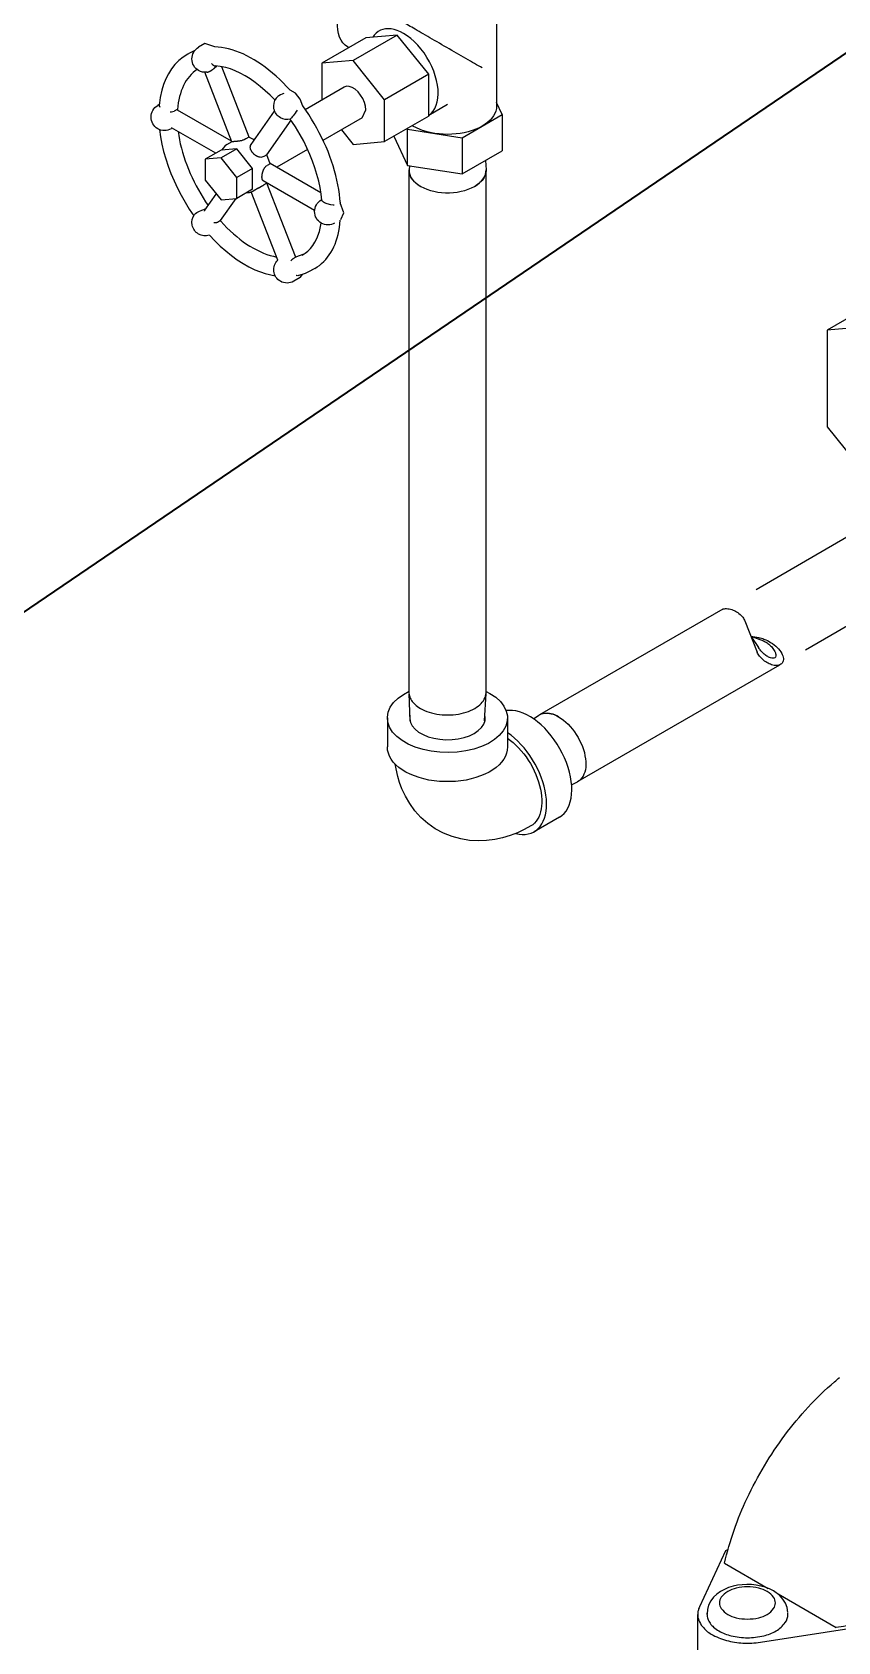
# Model space of a CAD drawing. Header units: centimetres. Extents: x 394264 to 551709, y 50011 to 59011.
# Drawn here: x 525283.5 to 525396.7, y 53654.1 to 53880.1 of the extents above; entities that cross this region are included whole.
import ezdxf

# ---------------------------------------------------------------- set-up
doc = ezdxf.new("R2010")
doc.units = ezdxf.units.CM
for name, color, linetype, lineweight in [('-M-YNGN-ZON3', 6, 'SP', 30), ('0-KRCN-DETAY-YAZI', 71, 'Continuous', 35), ('0-KRCN-YNG-CIHAZ', 4, 'Continuous', 30)]:
    doc.layers.add(name, color=color, linetype=linetype, lineweight=lineweight)
doc.styles.add('CIZGI', font='tahoma.ttf', dxfattribs={"width": 0.8, "oblique": 20})
doc.linetypes.add('SP', pattern='A,2,-0.1,["SP",CIZGI,S=0.14,R=0.2,X=0,Y=-0.07],-0.255', length=2.355)

# ---------------------------------------------------------------- blocks, each defined once
blk = doc.blocks.new('A$C66BCA59E')
at = {"layer": '0-KRCN-DETAY-YAZI'}
blk.add_line((796.47, -908.14, 2660.53), (529.06, -1089.91, 2660.53), dxfattribs=at)
at = {"layer": '0-KRCN-YNG-CIHAZ', "color": 31, "linetype": 'Continuous', "lineweight": -3, "extrusion": (0, 0.816497, 0.57735)}
for p, q in [((676.84, -948.91, 2728.13), (676.84, -963.59, 2728.13)), ((662.89, -953.62, 2728.13), (656.7, -957.19, 2728.13)), ((662.89, -953.62, 2728.13), (658.47, -954.01, 2728.13)), ((667.31, -959.11, 2728.13), (662.89, -953.62, 2728.13)), ((634.38, -955.81, 2728.13), (633.83, -956.09, 2728.13)), ((635.88, -954.82, 2728.13), (634.99, -955.33, 2728.13)), ((637.29, -955.28, 2728.13), (635.88, -954.82, 2728.13)), ((658.47, -954.01, 2728.13), (652.28, -957.58, 2728.13)), ((656.11, -955.37, 2728.13), (655.91, -955.26, 2728.13)), ((663.77, -954.71, 2728.13), (663.77, -954.71, 2728.13)), ((633.83, -956.09, 2728.13), (633.38, -956.35, 2728.13)), ((636.82, -957.6, 2728.13), (636.94, -957.74, 2728.13)), ((636.94, -957.74, 2728.13), (637.08, -957.85, 2728.13)), ((637.08, -957.85, 2728.13), (637.21, -957.91, 2728.13)), ((637.21, -957.91, 2728.13), (637.25, -957.92, 2728.13)), ((637.25, -957.92, 2728.13), (637.3, -957.93, 2728.13)), ((642.1, -967.96, 2728.13), (638.25, -958.05, 2728.13)), ((656.7, -957.19, 2728.13), (652.28, -957.58, 2728.13)), ((652.28, -957.58, 2728.13), (652.28, -962.74, 2728.13)), ((661.12, -962.69, 2728.13), (656.7, -957.19, 2728.13)), ((639.66, -968.6, 2728.13), (635.87, -958.84, 2728.13)), ((667.31, -959.11, 2728.13), (661.12, -962.69, 2728.13)), ((667.31, -965.01, 2728.13), (667.31, -959.11, 2728.13)), ((645.96, -962.4, 2728.13), (645.86, -962.53, 2728.13)), ((646.11, -962.26, 2728.13), (645.96, -962.4, 2728.13)), ((646.28, -962.13, 2728.13), (646.11, -962.26, 2728.13)), ((646.49, -962, 2728.13), (646.28, -962.13, 2728.13)), ((646.73, -961.9, 2728.13), (646.49, -962, 2728.13)), ((646.8, -961.87, 2728.13), (646.73, -961.9, 2728.13)), ((646.97, -961.81, 2728.13), (646.8, -961.87, 2728.13)), ((655.45, -960.91, 2728.13), (649.94, -964.1, 2728.13)), ((661.12, -968.58, 2728.13), (661.12, -962.69, 2728.13)), ((629.46, -963.37, 2728.13), (629.25, -963.5, 2728.13)), ((629.45, -963.5, 2728.13), (629.45, -963.52, 2728.13)), ((629.45, -963.52, 2728.13), (629.55, -963.74, 2728.13)), ((631, -964.38, 2728.13), (631.17, -964.39, 2728.13)), ((631.17, -964.39, 2728.13), (631.57, -964.3, 2728.13)), ((632, -964.05, 2728.13), (631.57, -964.3, 2728.13)), ((632.07, -964.17, 2728.13), (632, -964.05, 2728.13)), ((639.63, -968.51, 2728.13), (632.05, -964.14, 2728.13)), ((642.36, -968.98, 2728.13), (645.67, -964.28, 2728.13)), ((648.27, -964.95, 2728.13), (648.14, -965.11, 2728.13)), ((648.41, -964.77, 2728.13), (648.27, -964.95, 2728.13)), ((648.56, -964.57, 2728.13), (648.41, -964.77, 2728.13)), ((648.7, -964.35, 2728.13), (648.56, -964.57, 2728.13)), ((648.74, -964.29, 2728.13), (648.7, -964.35, 2728.13)), ((648.85, -964.14, 2728.13), (648.74, -964.29, 2728.13)), ((657.95, -965.24, 2728.13), (658.47, -964.1, 2728.13)), ((667.31, -965.01, 2728.13), (661.12, -968.58, 2728.13)), ((669.96, -963.37, 2728.13), (667.31, -964.9, 2728.13)), ((672.02, -968.02, 2728.13), (677.63, -964.78, 2728.13)), ((677.63, -964.78, 2728.13), (676.84, -963.07, 2728.13)), ((677.63, -964.78, 2728.13), (677.63, -969.87, 2728.13)), ((631.27, -966.67, 2728.13), (631.13, -966.75, 2728.13)), ((637.39, -970.2, 2728.13), (631.18, -966.62, 2728.13)), ((644.58, -970.43, 2728.13), (647.99, -965.58, 2728.13)), ((647.9, -965.39, 2728.13), (647.87, -965.41, 2728.13)), ((647.95, -965.33, 2728.13), (647.9, -965.39, 2728.13)), ((648.04, -965.24, 2728.13), (647.95, -965.33, 2728.13)), ((648.14, -965.11, 2728.13), (648.04, -965.24, 2728.13)), ((657.95, -965.24, 2728.13), (652.46, -968.42, 2728.13)), ((655.05, -966.92, 2728.13), (656.7, -968.97, 2728.13)), ((664.3, -966.74, 2728.13), (664.34, -966.83, 2728.13)), ((664.34, -966.83, 2728.13), (672.02, -968.02, 2728.13)), ((664.34, -971.93, 2728.13), (664.34, -966.83, 2728.13)), ((639.66, -968.59, 2728.13), (638.91, -969.02, 2728.13)), ((642.07, -967.95, 2728.13), (641.64, -968.2, 2728.13)), ((642.81, -968.34, 2728.13), (642.07, -967.95, 2728.13)), ((642.97, -968.12, 2728.13), (642.71, -968.27, 2728.13)), ((656.7, -968.97, 2728.13), (661.12, -968.58, 2728.13)), ((662.43, -967.82, 2728.13), (664.34, -971.93, 2728.13)), ((672.02, -968.02, 2728.13), (672.02, -973.12, 2728.13)), ((638.14, -969.77, 2728.13), (635.93, -971.05, 2728.13)), ((638.14, -970.85, 2728.13), (635.93, -971.05, 2728.13)), ((635.93, -971.05, 2728.13), (635.93, -973.99, 2728.13)), ((640.35, -969.58, 2728.13), (638.14, -970.85, 2728.13)), ((640.35, -969.58, 2728.13), (638.14, -969.77, 2728.13)), ((640.35, -973.6, 2728.13), (638.14, -970.85, 2728.13)), ((642.55, -972.33, 2728.13), (640.35, -969.58, 2728.13)), ((644.57, -970.42, 2728.13), (644.14, -970.67, 2728.13)), ((645.06, -971.67, 2728.13), (644.57, -970.42, 2728.13)), ((645.06, -971.67, 2728.13), (644.63, -971.92, 2728.13)), ((652.18, -975.76, 2728.13), (645.05, -971.64, 2728.13)), ((650.31, -969.66, 2728.13), (645.96, -972.17, 2728.13)), ((672.02, -973.12, 2728.13), (677.63, -969.87, 2728.13)), ((675.28, -971.21, 2796.75), (675.36, -972.55, 2785.03)), ((635.93, -973.99, 2728.13), (638.14, -976.74, 2728.13)), ((642.55, -972.33, 2728.13), (640.35, -973.6, 2728.13)), ((640.35, -976.55, 2728.13), (640.35, -973.6, 2728.13)), ((642.55, -975.27, 2728.13), (642.55, -972.33, 2728.13)), ((651.29, -978.23, 2728.13), (644.08, -974.07, 2728.13)), ((664.34, -971.93, 2728.13), (672.02, -973.12, 2728.13)), ((664.59, -971.93, 2797.77), (664.56, -972.55, 2785.03)), ((664.56, -1045.95, 2869.78), (664.56, -972.63, 2785.03)), ((675.36, -1045.95, 2869.78), (675.36, -972.63, 2785.03)), ((635.88, -978.21, 2728.13), (637.48, -975.93, 2728.13)), ((642.55, -975.27, 2728.13), (640.35, -976.55, 2728.13)), ((646.1, -985.21, 2728.13), (642.39, -975.63, 2728.13)), ((643.44, -975.06, 2728.13), (642.66, -975.52, 2728.13)), ((644.57, -974.4, 2728.13), (644.14, -974.65, 2728.13)), ((644.57, -974.4, 2728.13), (644.61, -974.37, 2728.13)), ((648.6, -984.72, 2728.13), (644.59, -974.39, 2728.13)), ((634.56, -978.66, 2728.13), (634.72, -978.54, 2728.13)), ((634.72, -978.54, 2728.13), (634.91, -978.43, 2728.13)), ((634.91, -978.43, 2728.13), (635.12, -978.32, 2728.13)), ((635.12, -978.32, 2728.13), (635.36, -978.23, 2728.13)), ((635.36, -978.23, 2728.13), (635.43, -978.21, 2728.13)), ((635.43, -978.21, 2728.13), (635.6, -978.16, 2728.13)), ((635.6, -978.16, 2728.13), (635.83, -978.07, 2728.13)), ((635.83, -978.07, 2728.13), (636.02, -977.98, 2728.13)), ((636.05, -977.96, 2728.13), (636.02, -977.98, 2728.13)), ((638.08, -979.67, 2728.13), (640.27, -976.55, 2728.13)), ((638.14, -976.74, 2728.13), (640.35, -976.55, 2728.13)), ((652.29, -976.71, 2728.13), (652.22, -976.76, 2728.13)), ((652.39, -976.96, 2728.13), (652.3, -976.79, 2728.13)), ((652.66, -977.15, 2728.13), (652.39, -976.96, 2728.13)), ((653.06, -977.31, 2728.13), (652.66, -977.15, 2728.13)), ((653.55, -977.44, 2728.13), (653.06, -977.31, 2728.13)), ((653.87, -977.5, 2728.13), (653.55, -977.44, 2728.13)), ((654.04, -977.51, 2728.13), (653.87, -977.49, 2728.13)), ((634.42, -978.8, 2728.13), (634.45, -978.77, 2728.13)), ((634.45, -978.77, 2728.13), (634.56, -978.66, 2728.13)), ((638.08, -979.66, 2728.13), (637.65, -979.91, 2728.13)), ((638.11, -979.78, 2728.13), (638.08, -979.66, 2728.13)), ((647.97, -985.3, 2728.13), (648.08, -985.14, 2728.13)), ((648.08, -985.14, 2728.13), (648.23, -985.03, 2728.13)), ((648.66, -984.78, 2728.13), (648.23, -985.03, 2728.13)), ((648.66, -984.78, 2728.13), (648.57, -984.7, 2728.13)), ((648.66, -984.77, 2728.13), (649.84, -984.34, 2728.13)), ((648.74, -987.38, 2728.13), (648.7, -987.37, 2728.13)), ((648.85, -987.4, 2728.13), (648.74, -987.38, 2728.13)), ((648.97, -987.38, 2728.13), (648.85, -987.4, 2728.13)), ((649.24, -987.67, 2728.13), (649.57, -987.22, 2728.13)), ((651.32, -986.38, 2728.13), (650.87, -986.64, 2728.13)), ((649.24, -987.67, 2728.13), (648.36, -988.18, 2728.13)), ((730.33, -990.99, 2784.73), (723.26, -995.07, 2784.73)), ((733.43, -994.16, 2784.73), (723.26, -995.07, 2784.73)), ((723.26, -995.07, 2784.73), (723.26, -1008.63, 2784.73)), ((723.26, -1008.63, 2784.73), (733.43, -1021.28, 2784.73)), ((726.05, -1024.13, 2827.43), (713.28, -1031.51, 2844.82)), ((738.18, -1029.6, 2830.88), (720.24, -1039.96, 2843.54)), ((708.6, -1034.21, 2858.11), (682.86, -1049.07, 2869.66)), ((711.69, -1035.88, 2860.48), (713.45, -1040.24, 2866.64)), ((712.55, -1038.03, 2863.51), (713.64, -1039.62, 2865.76)), ((712.55, -1038.03, 2863.51), (714.31, -1038.67, 2864.42)), ((712.55, -1038.03, 2863.51), (713.68, -1038.22, 2863.79)), ((716.59, -1042.07, 2856), (688.26, -1058.42, 2869.66)), ((664.72, -1049.94, 2861.69), (664.56, -1046.04, 2869.78)), ((675.17, -1049.9, 2861.63), (675.36, -1046.04, 2869.78)), ((661.51, -1049.49, 2889.31), (661.51, -1053.57, 2889.31)), ((678.38, -1049.49, 2889.31), (678.38, -1053.57, 2889.31)), ((682.02, -1049.63, 2863.05), (682.79, -1049.11, 2869.66)), ((685.56, -1049.33, 2869.66), (685.56, -1049.33, 2869.66)), ((685.56, -1049.33, 2869.66), (685.56, -1049.33, 2869.66)), ((687.38, -1058.87, 2863.97), (688.19, -1058.46, 2869.66)), ((685.66, -1063.43, 2889.31), (682.12, -1065.47, 2889.31)), ((708.98, -1166.45, 2677.78), (705.33, -1174.32, 2677.78)), ((708.87, -1168.17, 2677.78), (715, -1171.71, 2677.78)), ((709.37, -1166.23, 2677.78), (708.98, -1166.45, 2677.78)), ((716.38, -1172.5, 2677.78), (724.55, -1177.22, 2677.78)), ((706.41, -1175.36, 2677.78), (706.41, -1175.18, 2677.78)), ((717.76, -1175.36, 2677.78), (717.76, -1175.18, 2677.78)), ((705.09, -1182.14, 2677.78), (705.09, -1175.36, 2677.78)), ((713.89, -1179.26, 2677.78), (727.52, -1177.15, 2677.78))]:
    blk.add_line(p, q, dxfattribs=at)
at = {"layer": '0-KRCN-YNG-CIHAZ', "color": 31, "linetype": 'Continuous', "lineweight": -3, "extrusion": (-2.3e-15, -2.7e-15, -1), "elevation": -2728.13}
blk.add_lwpolyline([(-655.91, -955.26), (-655.56, -955.01), (-655.26, -954.7), (-655, -954.33), (-654.79, -953.9), (-654.64, -953.41), (-654.54, -952.88), (-654.49, -952.31), (-654.5, -951.7), (-654.56, -951.07), (-654.68, -950.41), (-654.86, -949.75), (-655.08, -949.07), (-655.36, -948.4), (-655.68, -947.75), (-656.04, -947.1), (-656.44, -946.49), (-656.87, -945.9), (-657.33, -945.36), (-657.82, -944.86), (-658.32, -944.41), (-658.83, -944.02), (-659.35, -943.68)], dxfattribs=at)
at = {"layer": '0-KRCN-YNG-CIHAZ', "color": 31, "linetype": 'Continuous', "lineweight": -3, "extrusion": (-0.316228, -0.547723, 0.774597), "elevation": 2424.65}
blk.add_lwpolyline([(1063.53, 1343.98), (1063.24, 1343.98), (1062.94, 1343.98), (1062.63, 1343.98), (1062.3, 1343.98), (1061.96, 1343.98), (1061.61, 1343.98), (1061.26, 1343.98), (1060.89, 1343.98), (1060.52, 1343.98), (1060.14, 1343.98), (1059.76, 1343.98), (1059.37, 1343.98), (1058.97, 1343.98), (1058.58, 1343.98), (1058.18, 1343.98), (1057.78, 1343.98), (1057.38, 1343.98), (1056.99, 1343.98), (1056.59, 1343.98), (1056.2, 1343.98), (1055.82, 1343.98), (1055.43, 1343.98), (1055.06, 1343.98), (1054.69, 1343.98), (1054.33, 1343.98), (1053.98, 1343.98), (1053.64, 1343.98), (1053.31, 1343.98), (1052.99, 1343.98), (1052.68, 1343.98), (1052.39, 1343.98), (1052.11, 1343.98), (1051.85, 1343.98), (1051.6, 1343.98), (1051.36, 1343.98), (1051.15, 1343.98), (1050.95, 1343.98), (1050.76, 1343.98), (1050.6, 1343.98), (1050.45, 1343.98), (1050.33, 1343.98), (1050.22, 1343.98), (1050.13, 1343.98), (1050.06, 1343.98), (1050.01, 1343.98), (1049.97, 1343.98)], dxfattribs=at)
at = {"layer": '0-KRCN-YNG-CIHAZ', "color": 31, "linetype": 'Continuous', "lineweight": -3}
for points, elevation in [([(663.77, -953.38), (663.33, -953.15), (662.89, -952.96), (662.46, -952.83), (662.04, -952.75), (661.63, -952.72), (661.24, -952.74), (660.87, -952.81), (660.53, -952.94), (660.21, -953.11), (659.93, -953.34), (659.67, -953.61), (659.45, -953.93)], 2728.13), ([(667.33, -964.89), (667.66, -964.62), (667.94, -964.3), (668.18, -963.91), (668.37, -963.47), (668.52, -962.98), (668.6, -962.45), (668.64, -961.88), (668.62, -961.27), (668.54, -960.64), (668.41, -960), (668.23, -959.34), (668.01, -958.67), (667.73, -958.02), (667.41, -957.37), (667.05, -956.74), (666.65, -956.13), (666.22, -955.56), (665.77, -955.02), (665.29, -954.53), (664.79, -954.09), (664.28, -953.71), (663.77, -953.38)], 2728.13), ([(647.83, -961.34), (647.35, -960.82), (646.87, -960.32), (646.38, -959.84), (645.88, -959.38), (645.38, -958.94), (644.87, -958.53), (644.36, -958.13), (643.84, -957.76), (643.32, -957.41), (642.81, -957.09), (642.29, -956.79), (641.77, -956.52), (641.25, -956.27), (640.73, -956.05), (640.22, -955.86), (639.71, -955.69), (639.21, -955.55), (638.72, -955.44), (638.23, -955.35), (637.74, -955.3), (637.27, -955.27)], 2728.13), ([(633.47, -956.3), (632.82, -956.71), (632.22, -957.2), (631.67, -957.75), (631.18, -958.37), (630.75, -959.04), (630.38, -959.77), (630.07, -960.54), (629.82, -961.36), (629.59, -962.4), (629.45, -963.5)], 2728.13), ([(645.73, -962.76), (645.05, -962.07), (644.36, -961.42), (643.66, -960.82), (642.95, -960.27), (642.24, -959.77), (641.53, -959.34), (640.83, -958.96), (640.14, -958.63), (639.46, -958.37), (638.81, -958.17), (638.03, -958.01), (637.3, -957.93)], 2728.13), ([(634.78, -958.44), (634.49, -958.65), (634.22, -958.88), (633.96, -959.14), (633.71, -959.41), (633.48, -959.7), (633.26, -960.01), (633.06, -960.34), (632.88, -960.69), (632.71, -961.06), (632.56, -961.45), (632.43, -961.85), (632.31, -962.26), (632.21, -962.7), (632.13, -963.14), (632.06, -963.6), (632.02, -964.08)], 2728.13), ([(636.14, -958.82), (636.16, -958.82), (636.18, -958.82), (636.2, -958.82), (636.21, -958.81), (636.23, -958.81), (636.25, -958.81), (636.27, -958.8), (636.29, -958.8), (636.31, -958.79), (636.33, -958.78), (636.35, -958.78), (636.37, -958.77), (636.39, -958.76), (636.41, -958.76), (636.43, -958.75), (636.45, -958.74), (636.47, -958.73), (636.49, -958.72), (636.51, -958.71), (636.54, -958.7), (636.56, -958.69), (636.58, -958.68), (636.6, -958.67), (636.62, -958.66), (636.65, -958.65), (636.67, -958.64), (636.69, -958.62), (636.71, -958.61), (636.74, -958.6), (636.76, -958.58), (636.78, -958.57), (636.8, -958.56), (636.83, -958.54), (636.85, -958.53), (636.87, -958.51), (636.89, -958.49), (636.92, -958.48), (636.94, -958.46), (636.96, -958.45), (636.98, -958.43), (637.01, -958.41), (637.03, -958.39), (637.05, -958.38), (637.07, -958.36), (637.09, -958.34), (637.14, -958.3)], 2728.13), ([(649.61, -963.59), (649.27, -962.59), (648.6, -961.75), (647.83, -961.37)], 2728.13), ([(658.47, -964.1), (658.42, -963.6), (658.28, -963.06), (658.04, -962.53), (657.74, -962.03), (657.38, -961.58), (656.98, -961.22), (656.56, -960.96), (656.15, -960.82), (655.78, -960.81), (655.45, -960.91)], 2728.13), ([(654.9, -977.22), (654.85, -976.59), (654.78, -975.95), (654.68, -975.31), (654.57, -974.65), (654.43, -973.99), (654.27, -973.33), (654.09, -972.66), (653.89, -971.99), (653.67, -971.32), (653.43, -970.64), (653.17, -969.97), (652.89, -969.3), (652.59, -968.63), (652.27, -967.97), (651.94, -967.32), (651.59, -966.67), (651.23, -966.03), (650.85, -965.4), (650.46, -964.78), (650.05, -964.17), (649.62, -963.57)], 2728.13), ([(629.51, -966.88), (629.65, -967.89), (629.84, -968.91), (630.08, -969.94), (630.37, -970.98), (630.71, -972.02), (631.1, -973.06), (631.54, -974.09), (632.02, -975.11), (632.53, -976.11), (633.09, -977.09), (633.68, -978.05), (634.31, -978.98)], 2728.13), ([(632.11, -967.16), (632.2, -967.73), (632.3, -968.31), (632.42, -968.89), (632.57, -969.48), (632.73, -970.07), (632.9, -970.66), (633.1, -971.25), (633.32, -971.85), (633.55, -972.44), (633.8, -973.03), (634.07, -973.62), (634.35, -974.2), (634.65, -974.78), (634.96, -975.35), (635.29, -975.91), (635.63, -976.46), (635.98, -977.01), (636.35, -977.54)], 2728.13), ([(652.3, -976.81), (652.2, -975.93), (652.06, -975.03), (651.86, -974.12), (651.62, -973.19), (651.33, -972.25), (651, -971.31), (650.62, -970.37), (650.21, -969.43), (649.75, -968.51), (649.26, -967.6), (648.59, -966.48), (647.87, -965.41)], 2728.13), ([(638.98, -968.98), (638.66, -969.2), (638.22, -969.77)], 2728.13), ([(664.56, -972.55), (664.57, -972.87), (664.65, -973.19), (664.77, -973.5), (664.96, -973.81), (665.19, -974.1), (665.48, -974.37), (665.81, -974.63), (666.19, -974.87), (666.61, -975.08), (667.06, -975.26), (667.54, -975.42), (668.05, -975.55), (668.58, -975.65), (669.13, -975.71), (669.68, -975.75), (670.24, -975.75), (670.79, -975.71), (671.33, -975.65), (671.86, -975.55), (672.37, -975.42), (672.86, -975.26), (673.31, -975.08), (673.73, -974.87), (674.11, -974.63), (674.44, -974.37), (674.73, -974.1), (674.96, -973.81), (675.14, -973.5), (675.27, -973.19), (675.34, -972.87), (675.36, -972.55)], 2785.03), ([(641.74, -975.74), (642.12, -975.71), (642.73, -975.47)], 2728.13), ([(643.44, -975.06), (643.45, -975.06), (643.46, -975.05), (643.47, -975.05), (643.48, -975.04), (643.49, -975.04), (643.49, -975.03), (643.5, -975.03), (643.51, -975.02), (643.52, -975.02), (643.53, -975.01), (643.54, -975.01), (643.55, -975), (643.56, -975), (643.57, -974.99), (643.58, -974.98), (643.59, -974.98), (643.6, -974.97), (643.61, -974.97), (643.62, -974.96), (643.63, -974.95), (643.64, -974.95), (643.65, -974.94), (643.66, -974.93), (643.67, -974.93), (643.68, -974.92), (643.7, -974.91), (643.71, -974.91), (643.72, -974.9), (643.73, -974.89), (643.74, -974.88), (643.76, -974.88), (643.77, -974.87), (643.78, -974.86), (643.8, -974.85), (643.81, -974.84), (643.83, -974.83), (643.84, -974.82), (643.86, -974.81), (643.88, -974.8), (643.9, -974.79), (643.92, -974.78), (643.94, -974.77), (643.96, -974.76), (643.98, -974.74), (644.01, -974.72), (644.14, -974.65)], 2728.13), ([(654.98, -979.5), (655.37, -978.56), (654.88, -977.17)], 2728.13), ([(638.1, -979.74), (638.53, -980.21), (638.97, -980.66), (639.42, -981.1), (639.88, -981.51), (640.34, -981.9), (640.8, -982.28), (641.27, -982.63), (641.74, -982.95), (642.21, -983.26), (642.69, -983.54), (643.16, -983.79), (643.63, -984.02), (644.1, -984.23), (644.57, -984.41), (645.03, -984.56), (645.49, -984.68), (645.94, -984.78)], 2728.13), ([(649.56, -984.51), (649.97, -984.25), (650.35, -983.95), (650.7, -983.59), (651.03, -983.18), (651.33, -982.71), (651.59, -982.19), (651.96, -981.18), (652.22, -980.01)], 2728.13), ([(651.32, -986.38), (651.65, -986.17), (651.97, -985.95), (652.27, -985.7), (652.56, -985.42), (652.84, -985.13), (653.1, -984.81), (653.34, -984.48), (653.57, -984.13), (653.78, -983.75), (653.97, -983.36), (654.15, -982.95), (654.31, -982.52), (654.45, -982.08), (654.58, -981.61), (654.68, -981.14), (654.77, -980.65), (654.84, -980.14), (654.89, -979.62)], 2728.13), ([(636.5, -981.72), (637.25, -982.5), (638.01, -983.24), (638.8, -983.93), (639.6, -984.57), (640.42, -985.16), (641.24, -985.68), (642.07, -986.15), (642.91, -986.56), (644.34, -987.1), (645.76, -987.44)], 2728.13), ([(648.97, -987.38), (650, -987.06), (650.96, -986.59)], 2728.13), ([(675.36, -1045.77), (675.91, -1046.05), (676.72, -1046.59), (677.38, -1047.19), (677.88, -1047.83), (678.21, -1048.52), (678.37, -1049.22), (678.35, -1049.94), (678.15, -1050.64), (677.77, -1051.31), (677.23, -1051.95), (676.53, -1052.54), (675.69, -1053.06), (674.73, -1053.5), (673.67, -1053.86), (672.52, -1054.13), (671.33, -1054.3), (670.1, -1054.36), (668.87, -1054.32), (667.66, -1054.18), (666.51, -1053.94), (665.42, -1053.6), (664.43, -1053.18), (663.56, -1052.68), (662.83, -1052.11), (662.24, -1051.48), (661.82, -1050.81), (661.58, -1050.11), (661.51, -1049.4), (661.62, -1048.69), (661.91, -1048), (662.37, -1047.34), (663, -1046.73), (663.77, -1046.18), (664.56, -1045.75)], 2889.31), ([(664.56, -1046.04), (664.58, -1046.2), (664.61, -1046.37), (664.65, -1046.54), (664.72, -1046.7), (664.8, -1046.87), (664.89, -1047.03), (665, -1047.18), (665.12, -1047.34), (665.26, -1047.49), (665.41, -1047.63), (665.57, -1047.77), (665.75, -1047.91), (665.94, -1048.04), (666.14, -1048.16)], 2869.78), ([(674.99, -1047.09), (675.12, -1046.87), (675.23, -1046.64), (675.3, -1046.42), (675.34, -1046.19), (675.36, -1045.95)], 2869.78), ([(674.99, -1047.09), (675.12, -1046.87), (675.23, -1046.64), (675.3, -1046.42), (675.34, -1046.19), (675.36, -1045.95)], 2869.78), ([(666.14, -1048.16), (666.42, -1048.31), (666.72, -1048.45), (667.04, -1048.58), (667.37, -1048.69), (667.72, -1048.79), (668.07, -1048.87), (668.44, -1048.95), (668.81, -1049), (669.19, -1049.04), (669.57, -1049.06), (669.96, -1049.07), (670.34, -1049.06), (670.73, -1049.04), (671.11, -1049), (671.48, -1048.95), (671.85, -1048.87), (672.2, -1048.79), (672.55, -1048.69), (672.88, -1048.58), (673.2, -1048.45), (673.5, -1048.31), (673.78, -1048.16)], 2869.78), ([(673.78, -1048.16), (674.03, -1048), (674.27, -1047.83), (674.48, -1047.66), (674.67, -1047.47), (674.84, -1047.28), (674.99, -1047.09)], 2869.78), ([(673.78, -1048.16), (674.03, -1048), (674.27, -1047.83), (674.48, -1047.66), (674.67, -1047.47), (674.84, -1047.28), (674.99, -1047.09)], 2869.78), ([(685.66, -1063.43), (686, -1063.2), (686.32, -1062.91), (686.6, -1062.57), (686.83, -1062.18), (687.03, -1061.74), (687.19, -1061.27), (687.31, -1060.76), (687.38, -1060.21), (687.4, -1059.63), (687.39, -1059.03), (687.32, -1058.4), (687.22, -1057.76), (687.07, -1057.1), (686.88, -1056.44), (686.65, -1055.77), (686.38, -1055.11), (686.07, -1054.46), (685.73, -1053.82), (685.35, -1053.19), (684.95, -1052.59), (684.52, -1052.01), (684.07, -1051.47), (683.6, -1050.95), (683.11, -1050.48), (682.61, -1050.05), (682.1, -1049.67), (681.59, -1049.33), (681.08, -1049.04), (680.56, -1048.81), (680.06, -1048.63), (679.56, -1048.5), (679.08, -1048.44), (678.62, -1048.43), (678.18, -1048.47)], 2889.31), ([(664.69, -1049.08), (664.68, -1049.11), (664.64, -1049.62), (664.75, -1050.12), (665, -1050.61), (665.39, -1051.06), (665.9, -1051.47), (666.52, -1051.83), (667.23, -1052.13), (668.02, -1052.35), (668.86, -1052.49), (669.73, -1052.55), (670.6, -1052.53), (671.46, -1052.43), (672.28, -1052.25), (673.03, -1051.99), (673.7, -1051.66), (674.27, -1051.27), (674.72, -1050.84), (675.04, -1050.37), (675.22, -1049.87), (675.25, -1049.37), (675.21, -1049.16)], 2889.31), ([(682.79, -1049.11), (682.97, -1049.01), (683.16, -1048.93), (683.37, -1048.87), (683.58, -1048.83), (683.8, -1048.82), (684.03, -1048.82)], 2869.66), ([(684.03, -1048.82), (684.27, -1048.85), (684.52, -1048.9), (684.78, -1048.98), (685.04, -1049.07), (685.3, -1049.19), (685.56, -1049.33)], 2869.66), ([(685.56, -1049.33), (685.9, -1049.55), (686.23, -1049.79), (686.56, -1050.07), (686.88, -1050.37), (687.19, -1050.7), (687.49, -1051.05), (687.77, -1051.43), (688.04, -1051.82), (688.29, -1052.23), (688.51, -1052.65), (688.71, -1053.07), (688.89, -1053.51), (689.04, -1053.94), (689.17, -1054.37), (689.26, -1054.8), (689.33, -1055.22), (689.37, -1055.63), (689.38, -1056.03), (689.36, -1056.4), (689.31, -1056.76), (689.23, -1057.09), (689.12, -1057.39), (688.99, -1057.67), (688.82, -1057.92), (688.64, -1058.13), (688.42, -1058.31), (688.19, -1058.46)], 2869.66), ([(679.54, -1065.74), (680, -1065.83), (680.45, -1065.87), (680.88, -1065.86), (681.3, -1065.79), (681.69, -1065.68), (682.05, -1065.51), (682.39, -1065.3), (682.69, -1065.04), (682.97, -1064.73), (683.21, -1064.38), (683.41, -1063.99), (683.58, -1063.55), (683.71, -1063.09), (683.8, -1062.59), (683.86, -1062.05), (683.87, -1061.5), (683.84, -1060.92), (683.77, -1060.32), (683.66, -1059.71), (683.52, -1059.09), (683.34, -1058.46), (683.12, -1057.83), (682.86, -1057.2), (682.57, -1056.58), (682.25, -1055.97), (681.91, -1055.37), (681.53, -1054.79), (681.13, -1054.24), (680.71, -1053.71), (680.27, -1053.21), (679.82, -1052.75), (679.35, -1052.32), (678.87, -1051.93), (678.38, -1051.58)], 2889.31)]:
    blk.add_lwpolyline(points, dxfattribs=dict(at, elevation=elevation))
at = {"layer": '0-KRCN-YNG-CIHAZ', "color": 31, "linetype": 'Continuous', "lineweight": -3, "extrusion": (2.91378e-11, -3.32351e-11, -1), "elevation": -2728.13}
blk.add_lwpolyline([(-637.14, -958.3), (-637.15, -958.29), (-637.16, -958.29), (-637.17, -958.28), (-637.17, -958.27), (-637.18, -958.26), (-637.19, -958.25), (-637.2, -958.24), (-637.21, -958.24), (-637.22, -958.23), (-637.23, -958.22), (-637.24, -958.21), (-637.25, -958.2), (-637.26, -958.19), (-637.27, -958.19), (-637.28, -958.18), (-637.29, -958.17), (-637.3, -958.16), (-637.31, -958.15), (-637.32, -958.15), (-637.33, -958.14), (-637.34, -958.13), (-637.35, -958.12), (-637.35, -958.12), (-637.36, -958.11), (-637.37, -958.1), (-637.38, -958.09), (-637.39, -958.09), (-637.4, -958.08), (-637.41, -958.07), (-637.42, -958.06), (-637.43, -958.06), (-637.44, -958.05), (-637.45, -958.04), (-637.46, -958.04), (-637.46, -958.03), (-637.47, -958.02), (-637.48, -958.02), (-637.49, -958.01), (-637.5, -958), (-637.51, -958), (-637.52, -957.99), (-637.53, -957.98), (-637.54, -957.98), (-637.55, -957.97), (-637.55, -957.96), (-637.56, -957.96), (-637.57, -957.95)], dxfattribs=at)
at = {"layer": '0-KRCN-YNG-CIHAZ', "color": 31, "linetype": 'Continuous', "lineweight": -3, "extrusion": (-4.42e-14, 7.1e-15, -1), "elevation": -2728.13}
blk.add_lwpolyline([(-676.84, -963.59), (-676.81, -963.94), (-676.73, -964.28), (-676.6, -964.62), (-676.42, -964.95), (-676.19, -965.27), (-675.92, -965.58), (-675.59, -965.87), (-675.23, -966.14), (-674.82, -966.4)], dxfattribs=at)
at = {"layer": '0-KRCN-YNG-CIHAZ', "color": 31, "linetype": 'Continuous', "lineweight": -3, "extrusion": (2e-15, 8e-15, -1), "elevation": -2728.13}
blk.add_lwpolyline([(-668.18, -967.43), (-667.29, -967.25), (-666.46, -967.01), (-665.69, -966.7), (-664.99, -966.34)], dxfattribs=at)
at = {"layer": '0-KRCN-YNG-CIHAZ', "color": 31, "linetype": 'Continuous', "lineweight": -3, "extrusion": (-1.5e-15, 4.7e-15, -1), "elevation": -2728.13}
blk.add_lwpolyline([(-674.82, -966.4), (-674.38, -966.63), (-673.91, -966.84), (-673.4, -967.03), (-672.87, -967.19), (-672.31, -967.32), (-671.74, -967.43), (-671.15, -967.5), (-670.56, -967.55), (-669.96, -967.56), (-669.36, -967.55), (-668.76, -967.5), (-668.18, -967.43)], dxfattribs=at)
at = {"layer": '0-KRCN-YNG-CIHAZ', "color": 31, "linetype": 'Continuous', "lineweight": -3, "extrusion": (9.95e-14, -2.238e-13, -1), "elevation": -2728.13}
blk.add_lwpolyline([(-641.64, -968.2), (-641.39, -968.32), (-641.27, -968.37), (-641.17, -968.39), (-641.09, -968.42), (-641.01, -968.44), (-640.94, -968.45), (-640.87, -968.47), (-640.81, -968.48), (-640.75, -968.49), (-640.69, -968.5), (-640.64, -968.51), (-640.58, -968.51), (-640.53, -968.52), (-640.48, -968.53), (-640.44, -968.53), (-640.39, -968.54), (-640.35, -968.54), (-640.31, -968.55), (-640.27, -968.55), (-640.23, -968.56), (-640.19, -968.56), (-640.15, -968.57), (-640.12, -968.57), (-640.08, -968.57), (-640.05, -968.58), (-640.02, -968.58), (-639.99, -968.58), (-639.96, -968.58), (-639.93, -968.59), (-639.91, -968.59), (-639.88, -968.59), (-639.86, -968.59), (-639.84, -968.59), (-639.81, -968.6), (-639.79, -968.6), (-639.77, -968.6), (-639.76, -968.6), (-639.74, -968.6), (-639.73, -968.6), (-639.71, -968.6), (-639.7, -968.6), (-639.69, -968.6), (-639.68, -968.6), (-639.67, -968.6), (-639.67, -968.6), (-639.66, -968.6)], dxfattribs=at)
at = {"layer": '0-KRCN-YNG-CIHAZ', "color": 31, "linetype": 'Continuous', "lineweight": -3, "extrusion": (1.22e-14, -2.11e-14, -1), "elevation": -2728.13}
blk.add_lwpolyline([(-644.14, -970.67), (-643.87, -970.76), (-643.75, -970.78), (-643.65, -970.77), (-643.56, -970.76), (-643.48, -970.74), (-643.41, -970.73), (-643.35, -970.7), (-643.29, -970.68), (-643.23, -970.65), (-643.17, -970.62), (-643.12, -970.59), (-643.07, -970.56), (-643.02, -970.53), (-642.97, -970.5), (-642.92, -970.46), (-642.88, -970.43), (-642.84, -970.39), (-642.79, -970.36), (-642.75, -970.32), (-642.72, -970.28), (-642.68, -970.25), (-642.64, -970.21), (-642.61, -970.17), (-642.58, -970.13), (-642.54, -970.09), (-642.51, -970.05), (-642.48, -970.01), (-642.46, -969.97), (-642.43, -969.92), (-642.4, -969.88), (-642.38, -969.84), (-642.36, -969.79), (-642.34, -969.75), (-642.32, -969.7), (-642.3, -969.66), (-642.29, -969.61), (-642.27, -969.56), (-642.26, -969.52), (-642.26, -969.47), (-642.25, -969.42), (-642.25, -969.36), (-642.25, -969.31), (-642.26, -969.25), (-642.27, -969.19), (-642.29, -969.13), (-642.36, -968.98)], dxfattribs=at)
at = {"layer": '0-KRCN-YNG-CIHAZ', "color": 31, "linetype": 'Continuous', "lineweight": -3, "extrusion": (9.3706e-12, -1.158e-13, -1), "elevation": -2728.13}
blk.add_lwpolyline([(-643.89, -973.54), (-643.89, -973.51), (-643.89, -973.49), (-643.89, -973.47), (-643.9, -973.44), (-643.9, -973.42), (-643.9, -973.4), (-643.9, -973.37), (-643.9, -973.35), (-643.9, -973.32), (-643.91, -973.3), (-643.91, -973.27), (-643.91, -973.25), (-643.92, -973.22), (-643.92, -973.19), (-643.93, -973.17), (-643.93, -973.14), (-643.94, -973.11), (-643.94, -973.09), (-643.95, -973.06), (-643.95, -973.03), (-643.96, -973), (-643.97, -972.97), (-643.97, -972.94), (-643.98, -972.91), (-643.99, -972.88), (-644, -972.85), (-644.01, -972.82), (-644.02, -972.79), (-644.03, -972.75), (-644.04, -972.72), (-644.05, -972.69), (-644.06, -972.65), (-644.08, -972.62), (-644.09, -972.58), (-644.11, -972.55), (-644.13, -972.51), (-644.14, -972.47), (-644.16, -972.43), (-644.19, -972.39), (-644.21, -972.35), (-644.24, -972.31), (-644.27, -972.27), (-644.3, -972.22), (-644.34, -972.17), (-644.39, -972.11), (-644.45, -972.04), (-644.63, -971.92)], dxfattribs=at)
at = {"layer": '0-KRCN-YNG-CIHAZ', "color": 31, "linetype": 'Continuous', "lineweight": -3, "extrusion": (2.7653e-12, 4.1028e-12, -1), "elevation": -2728.13}
blk.add_lwpolyline([(-644.08, -974.07), (-644.07, -974.06), (-644.06, -974.05), (-644.05, -974.05), (-644.04, -974.04), (-644.03, -974.03), (-644.03, -974.03), (-644.02, -974.02), (-644.01, -974.01), (-644, -974), (-644, -973.99), (-643.99, -973.98), (-643.99, -973.97), (-643.98, -973.97), (-643.97, -973.96), (-643.97, -973.95), (-643.96, -973.94), (-643.96, -973.93), (-643.95, -973.92), (-643.95, -973.91), (-643.95, -973.89), (-643.94, -973.88), (-643.94, -973.87), (-643.93, -973.86), (-643.93, -973.85), (-643.93, -973.84), (-643.92, -973.83), (-643.92, -973.81), (-643.92, -973.8), (-643.92, -973.79), (-643.91, -973.78), (-643.91, -973.76), (-643.91, -973.75), (-643.91, -973.74), (-643.9, -973.72), (-643.9, -973.71), (-643.9, -973.7), (-643.9, -973.68), (-643.9, -973.67), (-643.9, -973.66), (-643.9, -973.64), (-643.9, -973.63), (-643.89, -973.61), (-643.89, -973.6), (-643.89, -973.58), (-643.89, -973.57), (-643.89, -973.54)], dxfattribs=at)
at = {"layer": '0-KRCN-YNG-CIHAZ', "color": 31, "linetype": 'Continuous', "lineweight": -3, "extrusion": (5.9e-14, 9.66e-14, -1), "elevation": -2785.03}
blk.add_lwpolyline([(-666.14, -974.84), (-665.94, -974.72), (-665.75, -974.59), (-665.57, -974.45), (-665.41, -974.31), (-665.26, -974.17), (-665.12, -974.02), (-665, -973.87), (-664.89, -973.71), (-664.8, -973.55), (-664.72, -973.39), (-664.66, -973.22), (-664.61, -973.06), (-664.58, -972.89), (-664.56, -972.72), (-664.56, -972.55)], dxfattribs=at)
at = {"layer": '0-KRCN-YNG-CIHAZ', "color": 31, "linetype": 'Continuous', "lineweight": -3, "extrusion": (-1.622e-13, 7.9e-15, -1), "elevation": -2785.03}
blk.add_lwpolyline([(-675.36, -972.55), (-675.36, -972.72), (-675.34, -972.89), (-675.31, -973.06), (-675.26, -973.22), (-675.2, -973.39), (-675.12, -973.55), (-675.03, -973.71), (-674.92, -973.87), (-674.8, -974.02), (-674.66, -974.17), (-674.51, -974.31), (-674.34, -974.45), (-674.17, -974.59), (-673.98, -974.72), (-673.78, -974.84)], dxfattribs=at)
at = {"layer": '0-KRCN-YNG-CIHAZ', "color": 31, "linetype": 'Continuous', "lineweight": -3, "extrusion": (4.928e-13, -1.512e-13, -1), "elevation": -2728.13}
blk.add_lwpolyline([(-635.82, -978.33), (-635.82, -978.33), (-635.82, -978.32), (-635.82, -978.32), (-635.82, -978.32), (-635.82, -978.32), (-635.82, -978.31), (-635.83, -978.31), (-635.83, -978.31), (-635.83, -978.31), (-635.83, -978.3), (-635.83, -978.3), (-635.83, -978.3), (-635.83, -978.3), (-635.83, -978.29), (-635.83, -978.29), (-635.83, -978.29), (-635.83, -978.29), (-635.84, -978.28), (-635.84, -978.28), (-635.84, -978.28), (-635.84, -978.28), (-635.84, -978.27), (-635.84, -978.27), (-635.84, -978.27), (-635.84, -978.27), (-635.85, -978.26), (-635.85, -978.26), (-635.85, -978.26), (-635.85, -978.26), (-635.85, -978.25), (-635.85, -978.25), (-635.85, -978.25), (-635.86, -978.25), (-635.86, -978.24), (-635.86, -978.24), (-635.86, -978.24), (-635.86, -978.23), (-635.86, -978.23), (-635.86, -978.23), (-635.87, -978.23), (-635.87, -978.22), (-635.87, -978.22), (-635.87, -978.22), (-635.87, -978.21), (-635.88, -978.21), (-635.88, -978.21), (-635.88, -978.21)], dxfattribs=at)
at = {"layer": '0-KRCN-YNG-CIHAZ', "color": 31, "linetype": 'Continuous', "lineweight": -3, "extrusion": (0, 0, -1), "elevation": -2728.13}
blk.add_lwpolyline([(-637.65, -979.91), (-637.58, -979.94), (-637.55, -979.95), (-637.53, -979.96), (-637.51, -979.97), (-637.49, -979.97), (-637.48, -979.98), (-637.46, -979.98), (-637.45, -979.98), (-637.44, -979.99), (-637.42, -979.99), (-637.41, -979.99), (-637.4, -979.99), (-637.39, -979.99), (-637.38, -979.99), (-637.37, -979.99), (-637.36, -979.99), (-637.35, -979.99), (-637.34, -979.99), (-637.34, -979.99), (-637.33, -979.99), (-637.32, -979.99), (-637.31, -979.99), (-637.3, -979.99), (-637.29, -979.99), (-637.29, -979.99), (-637.28, -979.99), (-637.27, -979.99), (-637.26, -979.99), (-637.26, -979.99), (-637.25, -979.99), (-637.24, -979.99), (-637.23, -979.99), (-637.23, -979.99), (-637.22, -979.99), (-637.21, -979.98), (-637.21, -979.98), (-637.2, -979.98), (-637.19, -979.98), (-637.19, -979.98), (-637.18, -979.98), (-637.17, -979.98), (-637.17, -979.97), (-637.16, -979.97), (-637.16, -979.97), (-637.15, -979.97), (-637.14, -979.97), (-637.14, -979.97)], dxfattribs=at)
at = {"layer": '0-KRCN-YNG-CIHAZ', "color": 31, "linetype": 'Continuous', "lineweight": -3, "extrusion": (0, 0.816497, 0.57735), "elevation": 805.7}
for points in [[(-708.6, 2930.74, -0.159034), (-709.13, 2930.63, -0.106418), (-709.88, 2930.87, -0.07141), (-710.55, 2931.41, -0.057742), (-711.17, 2932.25, -0.057742), (-711.59, 2933.21, -0.036769), (-711.69, 2933.64, -0.106418)], [(-715.8, 2942.66, -0.213423), (-715.49, 2942.67, -0.094006), (-714.93, 2942.3, -0.050676), (-714.45, 2941.73, -0.038086), (-713.95, 2940.87, -0.031916), (-713.64, 2940.11, -0.050676)], [(-713.68, 2937.69, -0.071754), (-714.4, 2938.03, -0.065529), (-715.33, 2938.83, -0.051673), (-716.25, 2940.1, -0.051673), (-716.89, 2941.52, -0.065529), (-717.12, 2942.73, -0.104462), (-716.94, 2943.86, -0.173256), (-716.49, 2944.4, -0.173256)], [(-714.27, 2938.43, -0.054686), (-714.58, 2938.68, -0.050676), (-715.06, 2939.24, -0.038086), (-715.56, 2940.1, -0.038086), (-715.92, 2941.02, -0.050676), (-716.06, 2941.75, -0.094006), (-716, 2942.42, -0.213423), (-715.8, 2942.66, -0.213423)], [(-716.49, 2944.4, -0.181596), (-716.04, 2944.47, -0.102834), (-715.31, 2944.16, -0.062234), (-714.67, 2943.59, -0.048471), (-714.03, 2942.7, -0.048471), (-713.58, 2941.7, -0.038779), (-713.45, 2941.18, -0.102834)]]:
    blk.add_lwpolyline(points, format="xyb", dxfattribs=at)
at = {"layer": '0-KRCN-YNG-CIHAZ', "color": 31, "linetype": 'Continuous', "lineweight": -3, "extrusion": (-3.02e-14, -6.1e-14, -1), "elevation": -2869.66}
blk.add_lwpolyline([(-685.56, -1049.33), (-685.3, -1049.19), (-685.04, -1049.07), (-684.78, -1048.98), (-684.52, -1048.9), (-684.27, -1048.85), (-684.03, -1048.82)], dxfattribs=at)
at = {"layer": '0-KRCN-YNG-CIHAZ', "color": 31, "linetype": 'Continuous', "lineweight": -3, "extrusion": (-7.2e-15, -9.7e-15, -1), "elevation": -2889.31}
blk.add_lwpolyline([(-678.39, -1052.35), (-678.78, -1052.64), (-679.18, -1052.96), (-679.56, -1053.31), (-679.94, -1053.69), (-680.3, -1054.09), (-680.65, -1054.52), (-680.98, -1054.96), (-681.3, -1055.43), (-681.6, -1055.91), (-681.87, -1056.4), (-682.13, -1056.91), (-682.36, -1057.42), (-682.56, -1057.93), (-682.74, -1058.45), (-682.89, -1058.97), (-683.01, -1059.48), (-683.1, -1059.98), (-683.17, -1060.47), (-683.2, -1060.95), (-683.2, -1061.41), (-683.17, -1061.86), (-683.12, -1062.28), (-683.03, -1062.69), (-682.91, -1063.06), (-682.77, -1063.41), (-682.6, -1063.72), (-682.4, -1064.01), (-682.17, -1064.26), (-681.92, -1064.48), (-681.65, -1064.66)], dxfattribs=at)
at = {"layer": '0-KRCN-YNG-CIHAZ', "color": 31, "linetype": 'Continuous', "lineweight": -3, "extrusion": (3.28e-14, -7e-15, -1), "elevation": -2889.31}
blk.add_lwpolyline([(-678.38, -1053.57), (-678.35, -1054.01), (-678.25, -1054.44), (-678.08, -1054.87), (-677.85, -1055.29), (-677.55, -1055.69), (-677.19, -1056.07), (-676.77, -1056.44), (-676.3, -1056.78), (-675.78, -1057.1), (-675.21, -1057.38), (-674.59, -1057.64), (-673.94, -1057.86), (-673.26, -1058.05), (-672.55, -1058.21), (-671.82, -1058.32), (-671.08, -1058.4), (-670.33, -1058.44), (-669.57, -1058.44), (-668.81, -1058.4), (-668.07, -1058.32), (-667.34, -1058.21), (-666.63, -1058.05), (-665.95, -1057.86), (-665.3, -1057.64), (-664.69, -1057.38), (-664.12, -1057.1), (-663.59, -1056.78), (-663.12, -1056.44), (-662.7, -1056.07), (-662.34, -1055.69), (-662.05, -1055.29), (-661.81, -1054.87), (-661.64, -1054.44), (-661.54, -1054.01), (-661.51, -1053.57)], dxfattribs=at)
at = {"layer": '0-KRCN-YNG-CIHAZ', "color": 31, "linetype": 'Continuous', "lineweight": -3, "extrusion": (6.4e-15, -1.32e-14, -1), "elevation": -2889.31}
blk.add_lwpolyline([(-681.65, -1064.66), (-680.72, -1065.16), (-679.76, -1065.61), (-678.75, -1065.99), (-677.69, -1066.31), (-676.59, -1066.55), (-675.45, -1066.7), (-674.27, -1066.75), (-673.05, -1066.68), (-671.82, -1066.49), (-670.59, -1066.15), (-669.39, -1065.67), (-668.24, -1065.05), (-667.18, -1064.31), (-666.22, -1063.46), (-665.37, -1062.52), (-664.65, -1061.53), (-664.04, -1060.49), (-663.55, -1059.43), (-663.22, -1058.57), (-662.96, -1057.7), (-662.61, -1055.97)], dxfattribs=at)
at = {"layer": '0-KRCN-YNG-CIHAZ', "color": 31, "linetype": 'Continuous', "lineweight": -3, "elevation": 2677.78, "flags": 128}
for points in [[(708.87, -1168.17, -0.053343), (712.03, -1159.05, -0.049896), (717.33, -1150.21, -0.054715), (724.3, -1142.7, -0.007742), (724.99, -1142.12, -0.100989)], [(705.33, -1174.32, 0.052629), (705.15, -1174.85, 0.056108), (705.09, -1175.36, 0.091914), (705.25, -1176.2, 0.078353), (705.75, -1177.07, 0.09221), (707, -1178.14, 0.065245), (709.13, -1179.02, 0.05318), (711.45, -1179.39, 0.051032), (713.89, -1179.26)], [(706.41, -1175.36, 0.083138), (706.51, -1175.98, 0.072764), (706.84, -1176.62, 0.059033), (707.33, -1177.16, 0.047286), (708.07, -1177.68)], [(708.07, -1177.68, 0.072341), (709.81, -1178.37, 0.058752), (712.08, -1178.64, 0.058752), (714.36, -1178.37, 0.072341), (716.1, -1177.68, 0.106617), (717.39, -1176.51, 0.156851), (717.76, -1175.36)]]:
    blk.add_lwpolyline(points, format="xyb", dxfattribs=at)
for points in [[(715.74, -1172.06), (715.17, -1171.78), (714.58, -1171.55), (713.95, -1171.38), (713.31, -1171.26), (712.66, -1171.19), (712, -1171.17), (711.34, -1171.2), (710.69, -1171.28), (710.06, -1171.42), (709.44, -1171.6), (708.85, -1171.85), (708.3, -1172.15), (707.78, -1172.51), (707.32, -1172.95), (706.92, -1173.47), (706.62, -1174.07), (706.45, -1174.66), (706.41, -1175.28)], [(717.76, -1175.11), (717.66, -1174.42), (717.42, -1173.78), (717.07, -1173.21), (716.64, -1172.73), (715.74, -1172.06)], [(728.58, -1176.54), (727.57, -1176.71), (726.56, -1176.88), (725.56, -1177.05), (724.55, -1177.22)]]:
    blk.add_lwpolyline(points, dxfattribs=at)
blk.add_lwpolyline([(708.16, -1173.75, 0.156851), (708.41, -1174.55, 0.106617), (709.31, -1175.36, 0.072341), (710.51, -1175.84, 0.058752), (712.08, -1176.02, 0.058752), (713.66, -1175.84, 0.072341), (714.86, -1175.36, 0.106617), (715.76, -1174.55, 0.156851), (716.01, -1173.75, 0.156851), (715.76, -1172.96, 0.106617), (714.86, -1172.15, 0.072341), (713.66, -1171.67, 0.058752), (712.08, -1171.49, 0.058752), (710.51, -1171.67, 0.072341), (709.31, -1172.15, 0.106617), (708.41, -1172.96, 0.156851)], format="xyb", close=True, dxfattribs=at)
at = {"layer": '0-KRCN-YNG-CIHAZ', "color": 31, "linetype": 'Continuous', "lineweight": -3, "extrusion": (0, 0, -1)}
for centre, start, end in [((-635.93, -956.96, -2728.13), 300, 60), ((-635.93, -956.96, -2728.13), 263.504, 300), ((-647.42, -963.59, -2728.13), 300, 36.7605), ((-630.19, -965.13, -2728.13), 300, 60), ((-630.19, -965.13, -2728.13), 240, 300), ((-647.42, -963.59, -2728.13), 255.9032, 300), ((-653.16, -978.39, -2728.13), 300, 60), ((-635.93, -979.92, -2728.13), 300, 36.5581), ((-653.16, -978.39, -2728.13), 240, 300), ((-635.93, -979.92, -2728.13), 252.5114, 300), ((-647.42, -986.55, -2728.13), 300, 45.7615), ((-647.42, -986.55, -2728.13), 240, 300)]:
    blk.add_arc(centre, 1.88, start, end, dxfattribs=at)

msp = doc.modelspace()

# ---------------------------------------------------------------- block references
at = {"layer": '-M-YNGN-ZON3'}
msp.add_blockref('A$C66BCA59E', (524671.91, 54833.28, -2010.95), dxfattribs=at)

doc.saveas('drawing.dxf')
